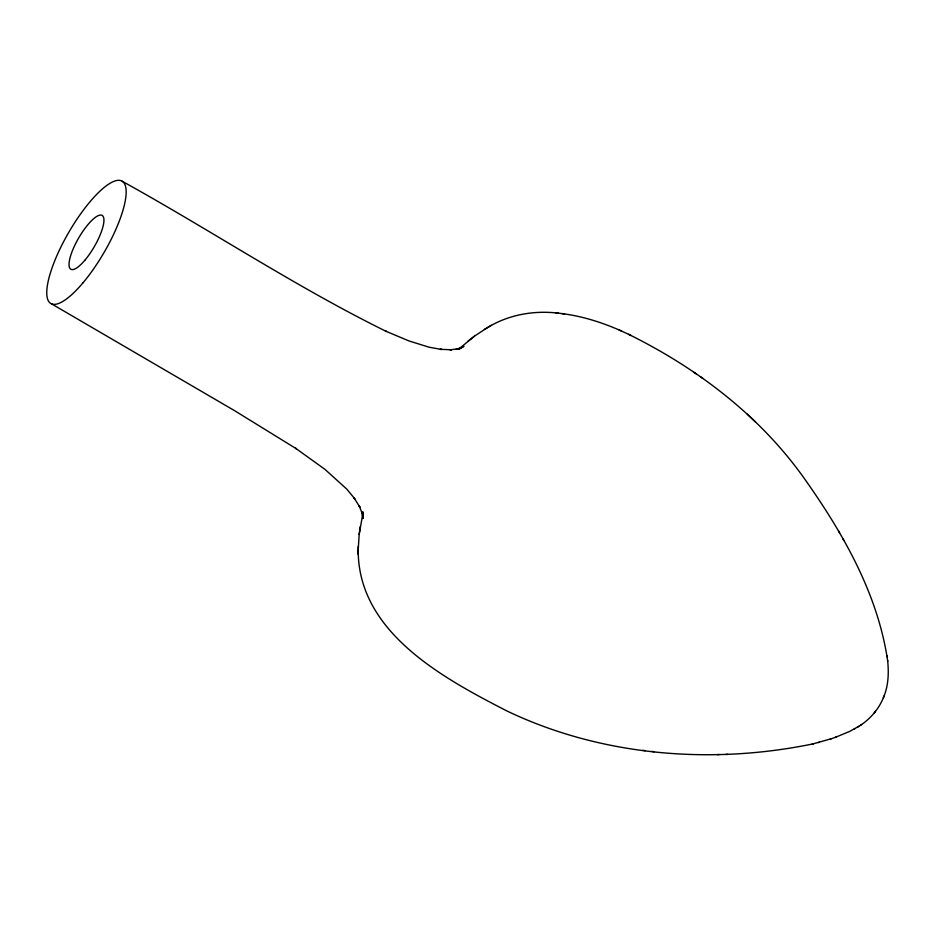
<?xml version="1.0" encoding="UTF-8"?>
<svg xmlns="http://www.w3.org/2000/svg" width="935" height="935" viewBox="0 0 935 935"><rect width="100%" height="100%" fill="white"/><g stroke="black" fill="none" stroke-linecap="round" stroke-linejoin="round"><path stroke-width="1.4" d="M813.473 743.792C711.348 764.994 600.831 756.123 506.221 710.623C443.213 678.12 358.421 632.656 358.187 550.657M358.21 549.932L359.169 534.434L363.072 512.322M358.175 554.361L358.234 546.344M363.177 512.275L362.64 518.493L362.616 513.467L363.014 518.224L361.74 511.702L362.254 513.479L359.18 505.94L359.905 507.237L354.003 497.771L354.797 498.822L346.675 489.005L325.018 469.417L295.553 448.227L296.407 448.8L234.708 410.745L51.472 303.805M359.169 534.434L359.73 530.496M359.741 530.285L360.291 526.475M362.511 515.056L363.037 512.474M883.809 696.704C888.507 685.238 888.916 672.499 887.607 660.32M857.325 727.255C869.059 720.441 878.596 709.782 883.633 697.136M883.33 697.884L884.159 695.839M874.178 713.008L874.751 712.271M875.031 711.921L875.534 711.29M459.319 348.603L474.512 336.121L487.567 327.531M468.143 341.041L471.17 338.704M471.38 338.54L474.512 336.121M459.891 348.533L462.463 346.862L459.249 348.884L463.947 346.301L458.115 349.269L462.474 347.212L456.21 349.269L458.021 348.813L449.98 349.819L451.488 349.783L440.35 349.316L441.671 349.456L429.142 347.224L409.086 340.983L385.407 331.025L386.365 331.458C295.472 286.706 210.866 230.279 122.286 181.308M858.844 726.308L849.798 731.357L835.165 737.423M860.878 724.976L861.579 724.52M488.152 327.215C509.061 314.534 534.341 310.233 558.464 313.167M854.146 729.101L854.976 728.622M484.423 329.365L491.378 325.333M812.188 744.12L831.308 738.732M830.21 739.117L836.194 737.072M818.148 742.612L819.352 742.308M717.274 754.603L719.331 754.545M726.004 754.416L727.979 754.37M561.795 313.576C582.447 316.17 602.514 322.552 621.483 331.013M642.777 750.373L645.208 750.641M651.894 751.424L654.255 751.693M555.764 312.863L564.53 313.891M628.565 334.309C696.891 368.028 759.384 415.397 803.866 477.855C842.762 532.693 877.977 593.854 887.724 661.302M618.993 329.88L631.067 335.455M693.945 372.34L696.201 373.883M700.42 376.723L702.676 378.266M755.492 421.966L747.357 414.182M842.856 538.677L843.849 540.465M838.531 530.963L839.56 532.81M887.058 655.727L887.186 656.791M84.851 260.269A31.136 8.941 -59.8 0 0 102.371 215.576A31.136 8.941 -59.8 0 0 72.229 251.188A31.136 8.941 -59.8 0 0 84.851 260.269M82.771 283.083A70.768 20.313 -59.8 0 0 122.602 181.519A70.768 20.313 -59.8 0 0 54.078 262.443A70.768 20.313 -59.8 0 0 82.771 283.083"/></g></svg>
